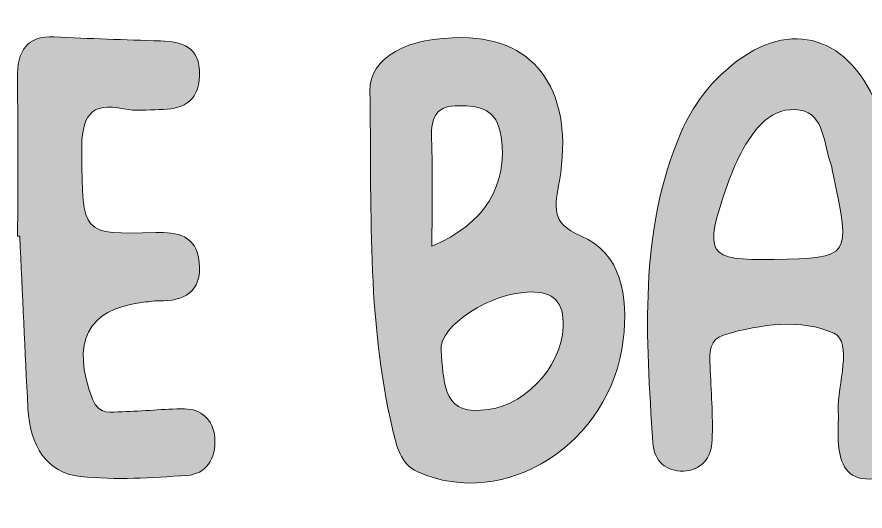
# Model space of a CAD drawing. Extents: x 556 to 1444, y -1436 to -564.
# Drawn here: x 1107.2 to 1238.6, y -1332.7 to -1256.2 of the extents above; entities that cross this region are included whole.
import ezdxf

# ---------------------------------------------------------------- set-up
doc = ezdxf.new("R2010")
doc.units = 0
doc.header["$MEASUREMENT"] = 0
doc.layers.add('katman 1', color=7, linetype='Continuous')

# ---------------------------------------------------------------- blocks, each defined once
blk = doc.blocks.new('block 3')
at = {"layer": 'katman 1', "true_color": 0x030303}
h = blk.add_hatch(color=18, dxfattribs=at)
h.dxf.hatch_style = 2
edge = h.paths.add_edge_path()
edge.add_spline(control_points=[(1240.74, -1270.79), (1236.46, -1259.21), (1227.11, -1256.22), (1217.94, -1263.7), (1214.57, -1266.45), (1211.87, -1269.89), (1210.06, -1274.13), (1203.48, -1289.54), (1204.68, -1305.82), (1205.72, -1322.05), (1205.9, -1325.02), (1207.83, -1326.56), (1210.45, -1326.49), (1213.12, -1326.4), (1214.82, -1324.52), (1214.91, -1321.66), (1215.05, -1317.87), (1214.73, -1314.04), (1214.58, -1310.24), (1214.5, -1308.14), (1214.43, -1306.06), (1216.81, -1305.38), (1222.47, -1303.74), (1228.7, -1302.87), (1233.75, -1305.16), (1236.77, -1306.52), (1234.29, -1313.05), (1234.44, -1317.24), (1234.5, -1318.75), (1234.35, -1320.3), (1234.43, -1321.81), (1234.6, -1324.82), (1235.45, -1327.48), (1238.65, -1327.71), (1242.13, -1327.96), (1243.59, -1325.51), (1243.78, -1322.02), (1244.11, -1316.18), (1244.35, -1310.34), (1244.62, -1304.5), (1245.09, -1293.01), (1244.75, -1281.65), (1240.74, -1270.79)], knot_values=[0, 0, 0, 0, 1, 1, 1, 2, 2, 2, 3, 3, 3, 4, 4, 4, 5, 5, 5, 6, 6, 6, 7, 7, 7, 8, 8, 8, 9, 9, 9, 10, 10, 10, 11, 11, 11, 12, 12, 12, 13, 13, 13, 14, 14, 14, 14], degree=3, periodic=1)
edge = h.paths.add_edge_path()
edge.add_spline(control_points=[(1224.47, -1293.73), (1214.06, -1293.92), (1213.49, -1293.04), (1217.29, -1282.14), (1217.87, -1280.49), (1218.54, -1278.87), (1219.34, -1277.34), (1221.4, -1273.44), (1224.17, -1269.94), (1228.52, -1270.64), (1232.36, -1271.27), (1232.12, -1275.96), (1233.34, -1279.08), (1233.52, -1279.54), (1233.53, -1280.07), (1233.64, -1280.56), (1236.39, -1293.48), (1236.39, -1293.48), (1224.47, -1293.73)], knot_values=[0, 0, 0, 0, 1, 1, 1, 2, 2, 2, 3, 3, 3, 4, 4, 4, 5, 5, 5, 6, 6, 6, 6], degree=3, periodic=1)
h = blk.add_hatch(color=18, dxfattribs=at)
h.dxf.hatch_style = 2
edge = h.paths.add_edge_path()
edge.add_spline(control_points=[(1107.33, -1290.13), (1107.33, -1282.02), (1107.42, -1273.91), (1107.29, -1265.8), (1107.22, -1261.36), (1108.83, -1259.13), (1112.95, -1259.31), (1118.45, -1259.56), (1123.95, -1259.77), (1129.45, -1259.92), (1132.76, -1260.02), (1135.61, -1260.8), (1135.51, -1265.26), (1135.41, -1269.6), (1132.56, -1270.53), (1129.27, -1270.56), (1127.43, -1270.58), (1125.55, -1270.81), (1123.77, -1270.44), (1118.58, -1269.36), (1117.18, -1271.51), (1117.25, -1277.26), (1117.42, -1289.84), (1117.1, -1289.89), (1128.72, -1289.57), (1131.95, -1289.48), (1135.08, -1289.98), (1135.47, -1294.18), (1135.9, -1298.86), (1132.96, -1300.21), (1129.26, -1300.15), (1128.34, -1300.13), (1127.42, -1300.3), (1126.5, -1300.41), (1118.1, -1301.49), (1115.56, -1306.6), (1118.93, -1315.34), (1119.95, -1317.99), (1121.84, -1317.33), (1123.54, -1317.3), (1126.75, -1317.25), (1129.96, -1316.83), (1133.17, -1316.86), (1135.74, -1316.87), (1137.65, -1318.46), (1137.87, -1321.38), (1138.12, -1324.62), (1136.45, -1326.96), (1133.57, -1327.16), (1128.08, -1327.53), (1122.52, -1327.88), (1117.07, -1327.33), (1111.75, -1326.79), (1109.24, -1322.51), (1108.93, -1316.78), (1108.44, -1307.91), (1108.07, -1299.03), (1107.65, -1290.15), (1107.56, -1290.15), (1107.45, -1290.13), (1107.33, -1290.13)], knot_values=[0, 0, 0, 0, 1, 1, 1, 2, 2, 2, 3, 3, 3, 4, 4, 4, 5, 5, 5, 6, 6, 6, 7, 7, 7, 8, 8, 8, 9, 9, 9, 10, 10, 10, 11, 11, 11, 12, 12, 12, 13, 13, 13, 14, 14, 14, 15, 15, 15, 16, 16, 16, 17, 17, 17, 18, 18, 18, 19, 19, 19, 20, 20, 20, 20], degree=3, periodic=1)
at = {"layer": 'katman 1', "true_color": 0x020202}
h = blk.add_hatch(color=18, dxfattribs=at)
h.dxf.hatch_style = 2
edge = h.paths.add_edge_path()
edge.add_spline(control_points=[(1194.61, -1290.12), (1189.73, -1288.12), (1190.6, -1285.42), (1191.25, -1281.59), (1193.57, -1267.98), (1187.81, -1259.54), (1176.26, -1259.42), (1167.76, -1259.33), (1161.77, -1262.43), (1161.9, -1267.66), (1162.2, -1285.15), (1161.32, -1302.75), (1165.4, -1319.93), (1166.05, -1322.65), (1166.53, -1325.36), (1169.3, -1326.6), (1182.8, -1332.66), (1199.26, -1322.22), (1201.14, -1306.19), (1201.93, -1299.46), (1200.79, -1292.66), (1194.61, -1290.12)], knot_values=[0, 0, 0, 0, 1, 1, 1, 2, 2, 2, 3, 3, 3, 4, 4, 4, 5, 5, 5, 6, 6, 6, 7, 7, 7, 7], degree=3, periodic=1)
edge = h.paths.add_edge_path()
edge.add_spline(control_points=[(1171.44, -1275.04), (1171.29, -1271.47), (1172.4, -1269.91), (1175.67, -1269.95), (1178.88, -1270), (1181.57, -1270.32), (1182.22, -1274.78), (1183.3, -1282.12), (1179.74, -1288.28), (1171.5, -1291.68), (1171.5, -1285.68), (1171.66, -1280.35), (1171.44, -1275.04)], knot_values=[0, 0, 0, 0, 1, 1, 1, 2, 2, 2, 3, 3, 3, 4, 4, 4, 4], degree=3, periodic=1)
edge = h.paths.add_edge_path()
edge.add_spline(control_points=[(1179.02, -1317.06), (1173.01, -1317.65), (1173.37, -1312.18), (1172.91, -1307.85), (1172.51, -1303.94), (1180.79, -1298.8), (1186.84, -1298.77), (1190.24, -1298.76), (1192, -1300.21), (1191.82, -1304.18), (1191.54, -1310.6), (1185.4, -1317.01), (1179.02, -1317.06)], knot_values=[0, 0, 0, 0, 1, 1, 1, 2, 2, 2, 3, 3, 3, 4, 4, 4, 4], degree=3, periodic=1)
at = {"layer": 'katman 1', "lineweight": 0}
for points, knots in [([(1240.74, -1270.79), (1236.46, -1259.21), (1227.11, -1256.22), (1217.94, -1263.7), (1214.57, -1266.45), (1211.87, -1269.89), (1210.06, -1274.13), (1203.48, -1289.54), (1204.68, -1305.82), (1205.72, -1322.05), (1205.9, -1325.02), (1207.83, -1326.56), (1210.45, -1326.49), (1213.12, -1326.4), (1214.82, -1324.52), (1214.91, -1321.66), (1215.05, -1317.87), (1214.73, -1314.04), (1214.58, -1310.24), (1214.5, -1308.14), (1214.43, -1306.06), (1216.81, -1305.38), (1222.47, -1303.74), (1228.7, -1302.87), (1233.75, -1305.16), (1236.77, -1306.52), (1234.29, -1313.05), (1234.44, -1317.24), (1234.5, -1318.75), (1234.35, -1320.3), (1234.43, -1321.81), (1234.6, -1324.82), (1235.45, -1327.48), (1238.65, -1327.71), (1242.13, -1327.96), (1243.59, -1325.51), (1243.78, -1322.02), (1244.11, -1316.18), (1244.35, -1310.34), (1244.62, -1304.5), (1245.09, -1293.01), (1244.75, -1281.65), (1240.74, -1270.79)], [0, 0, 0, 0, 1, 1, 1, 2, 2, 2, 3, 3, 3, 4, 4, 4, 5, 5, 5, 6, 6, 6, 7, 7, 7, 8, 8, 8, 9, 9, 9, 10, 10, 10, 11, 11, 11, 12, 12, 12, 13, 13, 13, 14, 14, 14, 14]), ([(1107.33, -1290.13), (1107.33, -1282.02), (1107.42, -1273.91), (1107.29, -1265.8), (1107.22, -1261.36), (1108.83, -1259.13), (1112.95, -1259.31), (1118.45, -1259.56), (1123.95, -1259.77), (1129.45, -1259.92), (1132.76, -1260.02), (1135.61, -1260.8), (1135.51, -1265.26), (1135.41, -1269.6), (1132.56, -1270.53), (1129.27, -1270.56), (1127.43, -1270.58), (1125.55, -1270.81), (1123.77, -1270.44), (1118.58, -1269.36), (1117.18, -1271.51), (1117.25, -1277.26), (1117.42, -1289.84), (1117.1, -1289.89), (1128.72, -1289.57), (1131.95, -1289.48), (1135.08, -1289.98), (1135.47, -1294.18), (1135.9, -1298.86), (1132.96, -1300.21), (1129.26, -1300.15), (1128.34, -1300.13), (1127.42, -1300.3), (1126.5, -1300.41), (1118.1, -1301.49), (1115.56, -1306.6), (1118.93, -1315.34), (1119.95, -1317.99), (1121.84, -1317.33), (1123.54, -1317.3), (1126.75, -1317.25), (1129.96, -1316.83), (1133.17, -1316.86), (1135.74, -1316.87), (1137.65, -1318.46), (1137.87, -1321.38), (1138.12, -1324.62), (1136.45, -1326.96), (1133.57, -1327.16), (1128.08, -1327.53), (1122.52, -1327.88), (1117.07, -1327.33), (1111.75, -1326.79), (1109.24, -1322.51), (1108.93, -1316.78), (1108.44, -1307.91), (1108.07, -1299.03), (1107.65, -1290.15), (1107.56, -1290.15), (1107.45, -1290.13), (1107.33, -1290.13)], [0, 0, 0, 0, 1, 1, 1, 2, 2, 2, 3, 3, 3, 4, 4, 4, 5, 5, 5, 6, 6, 6, 7, 7, 7, 8, 8, 8, 9, 9, 9, 10, 10, 10, 11, 11, 11, 12, 12, 12, 13, 13, 13, 14, 14, 14, 15, 15, 15, 16, 16, 16, 17, 17, 17, 18, 18, 18, 19, 19, 19, 20, 20, 20, 20]), ([(1194.61, -1290.12), (1189.73, -1288.12), (1190.6, -1285.42), (1191.25, -1281.59), (1193.57, -1267.98), (1187.81, -1259.54), (1176.26, -1259.42), (1167.76, -1259.33), (1161.77, -1262.43), (1161.9, -1267.66), (1162.2, -1285.15), (1161.32, -1302.75), (1165.4, -1319.93), (1166.05, -1322.65), (1166.53, -1325.36), (1169.3, -1326.6), (1182.8, -1332.66), (1199.26, -1322.22), (1201.14, -1306.19), (1201.93, -1299.46), (1200.79, -1292.66), (1194.61, -1290.12)], [0, 0, 0, 0, 1, 1, 1, 2, 2, 2, 3, 3, 3, 4, 4, 4, 5, 5, 5, 6, 6, 6, 7, 7, 7, 7]), ([(1171.44, -1275.04), (1171.29, -1271.47), (1172.4, -1269.91), (1175.67, -1269.95), (1178.88, -1270), (1181.57, -1270.32), (1182.22, -1274.78), (1183.3, -1282.12), (1179.74, -1288.28), (1171.5, -1291.68), (1171.5, -1285.68), (1171.66, -1280.35), (1171.44, -1275.04)], [0, 0, 0, 0, 1, 1, 1, 2, 2, 2, 3, 3, 3, 4, 4, 4, 4]), ([(1224.47, -1293.73), (1214.06, -1293.92), (1213.49, -1293.04), (1217.29, -1282.14), (1217.87, -1280.49), (1218.54, -1278.87), (1219.34, -1277.34), (1221.4, -1273.44), (1224.17, -1269.94), (1228.52, -1270.64), (1232.36, -1271.27), (1232.12, -1275.96), (1233.34, -1279.08), (1233.52, -1279.54), (1233.53, -1280.07), (1233.64, -1280.56), (1236.39, -1293.48), (1236.39, -1293.48), (1224.47, -1293.73)], [0, 0, 0, 0, 1, 1, 1, 2, 2, 2, 3, 3, 3, 4, 4, 4, 5, 5, 5, 6, 6, 6, 6]), ([(1179.02, -1317.06), (1173.01, -1317.65), (1173.37, -1312.18), (1172.91, -1307.85), (1172.51, -1303.94), (1180.79, -1298.8), (1186.84, -1298.77), (1190.24, -1298.76), (1192, -1300.21), (1191.82, -1304.18), (1191.54, -1310.6), (1185.4, -1317.01), (1179.02, -1317.06)], [0, 0, 0, 0, 1, 1, 1, 2, 2, 2, 3, 3, 3, 4, 4, 4, 4])]:
    blk.add_open_spline(points, degree=3, knots=knots, dxfattribs=at)
blk = doc.blocks.new('block 2')
at = {"layer": 'katman 1'}
blk.add_blockref('block 3', (0, 0), dxfattribs=at)

msp = doc.modelspace()

# ---------------------------------------------------------------- block references
at = {"layer": 'katman 1'}
msp.add_blockref('block 2', (0, 0), dxfattribs=at)

doc.saveas('drawing.dxf')
